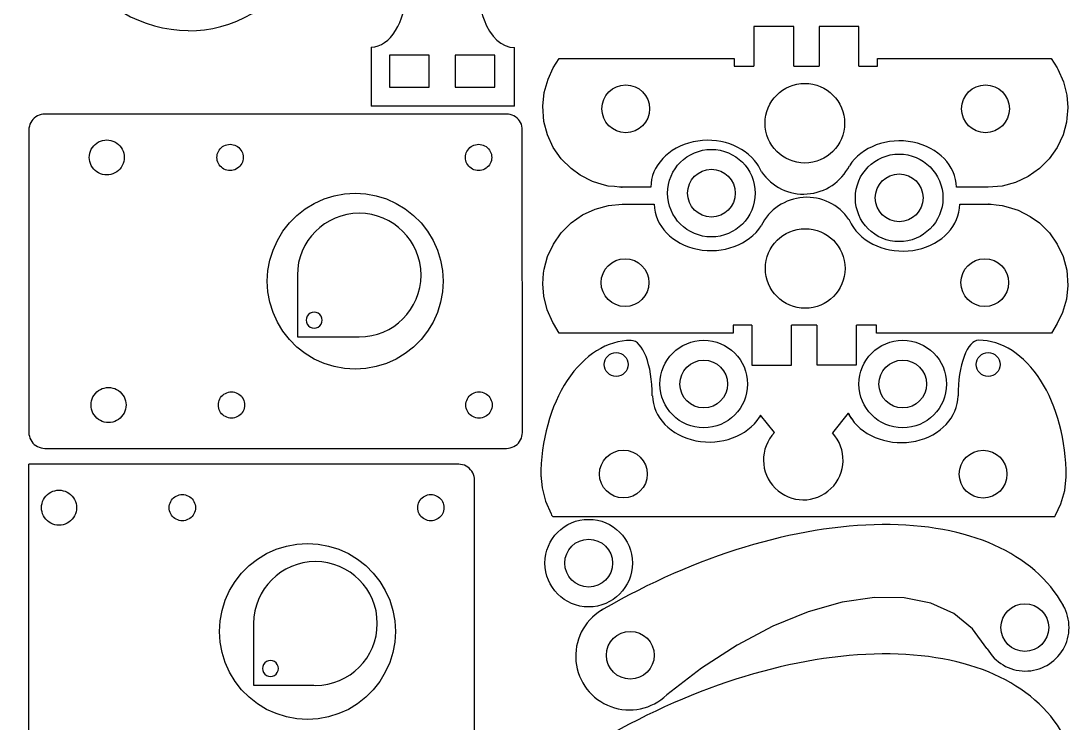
# Model space of a CAD drawing. Extents: x 0 to 199, y 4 to 267.
# Drawn here: x 0 to 131.7, y 74.2 to 162.4 of the extents above; entities that cross this region are included whole.
import ezdxf

# ---------------------------------------------------------------- set-up
doc = ezdxf.new("R2010")
doc.units = 0
doc.header["$MEASUREMENT"] = 0
doc.layers.get('0').update_dxf_attribs({"linetype": 'CONTINUOUS'})
doc.layers.add('LAYER_1', color=7, linetype='CONTINUOUS')

msp = doc.modelspace()

# ---------------------------------------------------------------- linework, layer by layer
at = {"linetype": 'CONTINUOUS'}
for p, q in [((97.09, 157.72), (97.09, 161.71)), ((105.27, 156.72), (105.27, 161.72)), ((44, 159.13), (44, 151.72)), ((62, 151.72), (62, 159.08)), ((97.09, 156.72), (97.09, 157.72)), ((97.09, 156.72), (100.27, 156.72)), ((100.27, 157.72), (100.27, 156.72)), ((107.6, 157.72), (129.45, 157.72)), ((129.45, 157.72), (130.2, 156.53)), ((130.2, 156.53), (130.27, 156.36)), ((130.27, 156.36), (130.98, 154.77)), ((130.98, 154.77), (131.4, 153.08)), ((131.4, 153.08), (131.54, 151.53)), ((62, 151.72), (44, 151.72)), ((131.54, 151.53), (131.42, 150.2)), ((131.42, 150.2), (131.35, 149.68)), ((131.35, 149.68), (130.93, 148.11)), ((130.93, 148.11), (130.2, 146.53)), ((130.2, 146.53), (129.2, 145.1)), ((129.2, 145.1), (127.96, 143.87)), ((127.96, 143.87), (126.54, 142.87)), ((93.05, 143.44), (93.03, 143.48)), ((93.05, 143.45), (93.05, 143.44)), ((126.54, 142.87), (124.96, 142.13)), ((75.46, 141.53), (75.54, 141.53)), ((79.14, 141.53), (75.46, 141.53)), ((121.54, 141.53), (117.54, 141.53)), ((123.27, 141.68), (121.54, 141.53)), ((124.96, 142.13), (123.27, 141.68)), ((70.55, 138.05), (72.13, 138.78)), ((72.13, 138.78), (73.82, 139.23)), ((73.82, 139.23), (75.55, 139.39)), ((75.55, 139.39), (79.55, 139.39)), ((117.95, 139.38), (121.63, 139.38)), ((121.63, 139.38), (121.55, 139.39)), ((67.89, 135.81), (69.12, 137.05)), ((69.12, 137.05), (70.55, 138.05)), ((104.04, 137.47), (104.04, 137.47)), ((104.04, 137.47), (104.06, 137.44)), ((66.89, 134.39), (67.89, 135.81)), ((66.15, 132.81), (66.89, 134.39)), ((65.73, 131.23), (66.15, 132.81)), ((34.73, 130.45), (34.73, 122.74)), ((65.55, 129.39), (65.67, 130.71)), ((65.67, 130.71), (65.73, 131.23)), ((65.69, 127.83), (65.55, 129.39)), ((66.11, 126.14), (65.69, 127.83)), ((66.81, 124.55), (66.11, 126.14)), ((66.89, 124.39), (66.81, 124.55)), ((67.64, 123.19), (66.89, 124.39)), ((91.82, 124.19), (91.82, 119.19)), ((100, 124.19), (96.82, 124.19)), ((96.82, 123.19), (96.82, 124.19)), ((100, 124.19), (100, 123.19)), ((34.73, 122.74), (42.13, 122.74)), ((89.49, 123.19), (67.64, 123.19)), ((100, 123.19), (100, 119.2)), ((92.8, 112.63), (92.94, 112.89)), ((94.68, 110.71), (92.94, 112.89)), ((103.95, 113.16), (101.95, 110.66)), ((104.39, 112.41), (103.95, 113.16)), ((55, 106.72), (1, 106.72)), ((1, 64.72), (1, 106.72)), ((55.24, 106.7), (55, 106.72)), ((55.48, 106.66), (55.24, 106.7)), ((55.71, 106.59), (55.48, 106.66)), ((55.93, 106.49), (55.71, 106.59)), ((56.14, 106.36), (55.93, 106.49)), ((56.33, 106.21), (56.14, 106.36)), ((56.5, 106.04), (56.33, 106.21)), ((56.65, 105.85), (56.5, 106.04)), ((56.77, 105.65), (56.65, 105.85)), ((56.87, 105.43), (56.77, 105.65)), ((56.94, 105.2), (56.87, 105.43)), ((56.99, 104.96), (56.94, 105.2)), ((56.99, 104.72), (56.99, 104.96)), ((57, 66.72), (56.99, 104.72)), ((65.34, 105.33), (65.48, 103.78)), ((131.14, 103.42), (131.33, 105.15)), ((65.48, 103.78), (65.9, 102.09)), ((130.66, 101.75), (131.14, 103.42)), ((65.9, 102.09), (66.61, 100.5)), ((130, 100.33), (130.66, 101.75)), ((66.61, 100.5), (66.68, 100.33)), ((66.68, 100.33), (66.81, 100.14)), ((66.81, 100.14), (91.61, 100.14)), ((91.61, 100.14), (96.61, 100.14)), ((96.61, 100.14), (104.79, 100.14)), ((104.79, 100.14), (107.28, 100.14)), ((107.28, 100.14), (129.88, 100.14)), ((129.88, 100.14), (130, 100.33)), ((72.94, 88.37), (72.98, 88.39)), ((29.23, 86.68), (29.23, 78.96)), ((121.36, 83.59), (121.39, 83.54)), ((29.23, 78.96), (36.63, 78.96))]:
    msp.add_line(p, q, dxfattribs=at)
at = {"color": 142, "linetype": 'CONTINUOUS'}
for p, q in [((2.97, 102.52), (3.14, 102.73)), ((3.14, 102.73), (3.32, 102.91)), ((3.32, 102.91), (3.53, 103.08)), ((3.53, 103.08), (3.76, 103.22)), ((3.76, 103.22), (4, 103.32)), ((4, 103.32), (4.26, 103.4)), ((4.26, 103.4), (4.52, 103.45)), ((4.52, 103.45), (4.78, 103.47)), ((4.78, 103.47), (5.05, 103.45)), ((5.05, 103.45), (5.31, 103.4)), ((5.31, 103.4), (5.56, 103.32)), ((5.56, 103.32), (5.8, 103.22)), ((5.8, 103.22), (6.03, 103.08)), ((6.03, 103.08), (6.24, 102.91)), ((6.24, 102.91), (6.43, 102.73)), ((6.43, 102.73), (6.59, 102.52)), ((19.34, 102.63), (19.51, 102.73)), ((19.51, 102.73), (19.69, 102.81)), ((19.69, 102.81), (19.88, 102.87)), ((19.88, 102.87), (20.08, 102.91)), ((20.08, 102.91), (20.28, 102.92)), ((20.28, 102.92), (20.48, 102.91)), ((20.48, 102.91), (20.67, 102.87)), ((20.67, 102.87), (20.86, 102.81)), ((20.86, 102.81), (21.04, 102.73)), ((21.04, 102.73), (21.21, 102.63)), ((50.56, 102.63), (50.73, 102.73)), ((50.73, 102.73), (50.91, 102.81)), ((50.91, 102.81), (51.1, 102.87)), ((51.1, 102.87), (51.3, 102.91)), ((51.3, 102.91), (51.5, 102.92)), ((51.5, 102.92), (51.7, 102.91)), ((51.7, 102.91), (51.89, 102.87)), ((51.89, 102.87), (52.08, 102.81)), ((52.08, 102.81), (52.26, 102.73)), ((52.26, 102.73), (52.43, 102.63)), ((2.58, 101.27), (2.6, 101.53)), ((2.6, 101.53), (2.65, 101.79)), ((2.65, 101.79), (2.72, 102.05)), ((2.72, 102.05), (2.83, 102.29)), ((2.83, 102.29), (2.97, 102.52)), ((6.59, 102.52), (6.73, 102.29)), ((6.73, 102.29), (6.84, 102.05)), ((6.84, 102.05), (6.92, 101.79)), ((6.92, 101.79), (6.97, 101.53)), ((6.97, 101.53), (6.98, 101.27)), ((18.63, 101.27), (18.64, 101.47)), ((18.64, 101.47), (18.67, 101.66)), ((18.67, 101.66), (18.73, 101.85)), ((18.73, 101.85), (18.82, 102.03)), ((18.82, 102.03), (18.92, 102.2)), ((18.92, 102.2), (19.04, 102.36)), ((19.04, 102.36), (19.18, 102.5)), ((19.18, 102.5), (19.34, 102.63)), ((21.21, 102.63), (21.37, 102.5)), ((21.37, 102.5), (21.51, 102.36)), ((21.51, 102.36), (21.63, 102.2)), ((21.63, 102.2), (21.74, 102.03)), ((21.74, 102.03), (21.82, 101.85)), ((21.82, 101.85), (21.88, 101.66)), ((21.88, 101.66), (21.91, 101.47)), ((21.91, 101.47), (21.93, 101.27)), ((49.85, 101.27), (49.86, 101.47)), ((49.86, 101.47), (49.9, 101.66)), ((49.9, 101.66), (49.95, 101.85)), ((49.95, 101.85), (50.04, 102.03)), ((50.04, 102.03), (50.14, 102.2)), ((50.14, 102.2), (50.26, 102.36)), ((50.26, 102.36), (50.4, 102.5)), ((50.4, 102.5), (50.56, 102.63)), ((52.43, 102.63), (52.59, 102.5)), ((52.59, 102.5), (52.73, 102.36)), ((52.73, 102.36), (52.86, 102.2)), ((52.86, 102.2), (52.96, 102.03)), ((52.96, 102.03), (53.04, 101.85)), ((53.04, 101.85), (53.1, 101.66)), ((53.1, 101.66), (53.14, 101.47)), ((53.14, 101.47), (53.15, 101.27)), ((2.6, 101), (2.58, 101.27)), ((2.65, 100.74), (2.6, 101)), ((2.72, 100.49), (2.65, 100.74)), ((2.83, 100.25), (2.72, 100.49)), ((2.97, 100.02), (2.83, 100.25)), ((6.73, 100.25), (6.59, 100.02)), ((6.84, 100.49), (6.73, 100.25)), ((6.92, 100.74), (6.84, 100.49)), ((6.97, 101), (6.92, 100.74)), ((6.98, 101.27), (6.97, 101)), ((18.64, 101.07), (18.63, 101.27)), ((18.67, 100.87), (18.64, 101.07)), ((18.73, 100.68), (18.67, 100.87)), ((18.82, 100.5), (18.73, 100.68)), ((18.92, 100.33), (18.82, 100.5)), ((19.04, 100.17), (18.92, 100.33)), ((19.18, 100.03), (19.04, 100.17)), ((21.51, 100.17), (21.37, 100.03)), ((21.63, 100.33), (21.51, 100.17)), ((21.74, 100.5), (21.63, 100.33)), ((21.82, 100.68), (21.74, 100.5)), ((21.88, 100.87), (21.82, 100.68)), ((21.91, 101.07), (21.88, 100.87)), ((21.93, 101.27), (21.91, 101.07)), ((49.86, 101.07), (49.85, 101.27)), ((49.9, 100.87), (49.86, 101.07)), ((49.95, 100.68), (49.9, 100.87)), ((50.04, 100.5), (49.95, 100.68)), ((50.14, 100.33), (50.04, 100.5)), ((50.26, 100.17), (50.14, 100.33)), ((50.4, 100.03), (50.26, 100.17)), ((52.73, 100.17), (52.59, 100.03)), ((52.86, 100.33), (52.73, 100.17)), ((52.96, 100.5), (52.86, 100.33)), ((53.04, 100.68), (52.96, 100.5)), ((53.1, 100.87), (53.04, 100.68)), ((53.14, 101.07), (53.1, 100.87)), ((53.15, 101.27), (53.14, 101.07)), ((3.14, 99.81), (2.97, 100.02)), ((3.32, 99.62), (3.14, 99.81)), ((3.53, 99.46), (3.32, 99.62)), ((3.76, 99.32), (3.53, 99.46)), ((4, 99.21), (3.76, 99.32)), ((4.26, 99.13), (4, 99.21)), ((4.52, 99.08), (4.26, 99.13)), ((4.78, 99.07), (4.52, 99.08)), ((5.05, 99.08), (4.78, 99.07)), ((5.31, 99.13), (5.05, 99.08)), ((5.56, 99.21), (5.31, 99.13)), ((5.8, 99.32), (5.56, 99.21)), ((6.03, 99.46), (5.8, 99.32)), ((6.24, 99.62), (6.03, 99.46)), ((6.43, 99.81), (6.24, 99.62)), ((6.59, 100.02), (6.43, 99.81)), ((19.34, 99.91), (19.18, 100.03)), ((19.51, 99.81), (19.34, 99.91)), ((19.69, 99.72), (19.51, 99.81)), ((19.88, 99.67), (19.69, 99.72)), ((20.08, 99.63), (19.88, 99.67)), ((20.28, 99.62), (20.08, 99.63)), ((20.48, 99.63), (20.28, 99.62)), ((20.67, 99.67), (20.48, 99.63)), ((20.86, 99.72), (20.67, 99.67)), ((21.21, 99.91), (20.86, 99.72)), ((21.37, 100.03), (21.21, 99.91)), ((50.56, 99.91), (50.4, 100.03)), ((50.73, 99.81), (50.56, 99.91)), ((50.91, 99.72), (50.73, 99.81)), ((51.1, 99.67), (50.91, 99.72)), ((51.3, 99.63), (51.1, 99.67)), ((51.5, 99.62), (51.3, 99.63)), ((51.7, 99.63), (51.5, 99.62)), ((51.89, 99.67), (51.7, 99.63)), ((52.08, 99.72), (51.89, 99.67)), ((52.26, 99.81), (52.08, 99.72)), ((52.43, 99.91), (52.26, 99.81)), ((52.59, 100.03), (52.43, 99.91)), ((32.08, 96.05), (33.36, 96.45)), ((33.36, 96.45), (34.67, 96.69)), ((34.67, 96.69), (36, 96.77)), ((36, 96.77), (37.33, 96.69)), ((37.33, 96.69), (38.64, 96.45)), ((38.64, 96.45), (39.92, 96.05)), ((29.72, 94.81), (30.86, 95.5)), ((30.86, 95.5), (32.08, 96.05)), ((39.92, 96.05), (41.14, 95.5)), ((41.14, 95.5), (42.28, 94.81)), ((27.73, 93.05), (28.67, 93.99)), ((28.67, 93.99), (29.72, 94.81)), ((42.28, 94.81), (43.33, 93.99)), ((43.33, 93.99), (44.27, 93.05)), ((26.91, 91.99), (27.73, 93.05)), ((44.27, 93.05), (45.09, 91.99)), ((26.22, 90.85), (26.91, 91.99)), ((45.09, 91.99), (45.78, 90.85)), ((25.27, 88.36), (25.67, 89.64)), ((25.67, 89.64), (26.22, 90.85)), ((45.78, 90.85), (46.33, 89.64)), ((46.33, 89.64), (46.73, 88.36)), ((25.03, 87.05), (25.27, 88.36)), ((46.73, 88.36), (46.97, 87.05)), ((24.95, 85.72), (25.03, 87.05)), ((46.97, 87.05), (47.05, 85.72)), ((25.03, 84.39), (24.95, 85.72)), ((47.05, 85.72), (46.97, 84.39)), ((25.27, 83.07), (25.03, 84.39)), ((46.97, 84.39), (46.73, 83.07)), ((25.67, 81.8), (25.27, 83.07)), ((46.73, 83.07), (46.33, 81.8)), ((26.22, 80.58), (25.67, 81.8)), ((46.33, 81.8), (45.78, 80.58)), ((26.91, 79.44), (26.22, 80.58)), ((45.78, 80.58), (45.09, 79.44)), ((27.73, 78.39), (26.91, 79.44)), ((45.09, 79.44), (44.27, 78.39)), ((28.67, 77.45), (27.73, 78.39)), ((44.27, 78.39), (43.33, 77.45)), ((29.72, 76.62), (28.67, 77.45)), ((30.86, 75.93), (29.72, 76.62)), ((42.28, 76.62), (41.14, 75.93)), ((43.33, 77.45), (42.28, 76.62)), ((32.08, 75.39), (30.86, 75.93)), ((33.36, 74.99), (32.08, 75.39)), ((39.92, 75.39), (38.64, 74.99)), ((41.14, 75.93), (39.92, 75.39)), ((34.67, 74.75), (33.36, 74.99)), ((36, 74.67), (34.67, 74.75)), ((37.33, 74.75), (36, 74.67)), ((38.64, 74.99), (37.33, 74.75))]:
    msp.add_line(p, q, dxfattribs=at)
at = {"linetype": 'CONTINUOUS'}
for points in [[(97.09, 161.71), (92.09, 161.71), (92.09, 156.72), (92.09, 156.72), (92.09, 156.72), (92.09, 156.72)], [(105.27, 161.72), (100.27, 161.72), (100.27, 157.72), (100.27, 157.72), (100.27, 157.72), (100.27, 157.72)], [(75.46, 141.53), (75.19, 141.53), (74.58, 141.61), (73.8, 141.68), (73.04, 141.88), (71.8, 142.26), (70.27, 143.05), (69.11, 143.87), (67.88, 145.1), (66.88, 146.53), (66.14, 148.11), (65.69, 149.79), (65.55, 151.71), (65.74, 153.44), (66.22, 155.11), (66.88, 156.53), (67.62, 157.72), (89.6, 157.72), (89.6, 157.72), (89.6, 157.72), (89.6, 157.72)], [(89.6, 157.72), (89.6, 156.72), (92.09, 156.72), (92.09, 156.72), (92.09, 156.72), (92.09, 156.72)], [(105.27, 156.72), (107.6, 156.72), (107.6, 157.72), (107.6, 157.72), (107.6, 157.72), (107.6, 157.72)], [(121.63, 139.38), (121.9, 139.38), (122.51, 139.3), (123.29, 139.23), (124.05, 139.03), (125.28, 138.65), (126.81, 137.86), (127.98, 137.05), (129.21, 135.81), (130.21, 134.39), (130.95, 132.81), (131.4, 131.12), (131.54, 129.2), (131.35, 127.47), (130.87, 125.8), (130.21, 124.39), (129.47, 123.19), (107.49, 123.19), (107.49, 123.19), (107.49, 123.19), (107.49, 123.19)], [(91.82, 124.19), (89.49, 124.19), (89.49, 123.19), (89.49, 123.19), (89.49, 123.19), (89.49, 123.19)], [(100, 119.2), (105, 119.2), (105, 124.19), (105, 124.19), (105, 124.19), (105, 124.19)], [(107.49, 123.19), (107.49, 124.19), (105, 124.19), (105, 124.19), (105, 124.19), (105, 124.19)], [(91.82, 119.19), (96.82, 119.19), (96.82, 123.19), (96.82, 123.19), (96.82, 123.19), (96.82, 123.19)], [(121.36, 83.59), (119.56, 86.05), (117.19, 87.96), (114.31, 89.26), (110.97, 89.95), (107.24, 90), (103.2, 89.41), (98.92, 88.2), (94.48, 86.39), (89.98, 84.01), (85.51, 81.11), (81.15, 77.76), (81.15, 77.76), (81.15, 77.76), (81.15, 77.76)], [(73.16, 88.5), (72.98, 88.39), (72.98, 88.39), (72.98, 88.39), (72.98, 88.39)]]:
    msp.add_lwpolyline(points, dxfattribs=at)
at = {"color": 142, "linetype": 'CONTINUOUS'}
for points in [[(46.29, 154.11), (51.29, 154.11), (51.29, 158.11), (46.29, 158.11), (46.29, 154.11)], [(54.54, 154.11), (59.54, 154.11), (59.54, 158.11), (54.54, 158.11), (54.54, 154.11)], [(36.59, 123.86), (36.85, 123.83), (37.11, 123.86), (37.35, 123.96), (37.56, 124.12), (37.71, 124.33), (37.81, 124.57), (37.85, 124.83), (37.81, 125.09), (37.71, 125.33), (37.56, 125.54), (37.35, 125.69), (37.11, 125.79), (36.85, 125.83), (36.59, 125.79), (36.35, 125.69), (36.14, 125.54), (35.98, 125.33), (35.88, 125.09), (35.85, 124.83), (35.88, 124.57), (35.98, 124.33), (36.14, 124.12), (36.35, 123.96), (36.59, 123.86)], [(31.09, 80.09), (31.35, 80.06), (31.61, 80.09), (31.85, 80.19), (32.06, 80.35), (32.21, 80.56), (32.31, 80.8), (32.35, 81.06), (32.31, 81.31), (32.21, 81.56), (32.06, 81.76), (31.85, 81.92), (31.61, 82.02), (31.35, 82.06), (31.09, 82.02), (30.85, 81.92), (30.64, 81.76), (30.48, 81.56), (30.38, 81.31), (30.35, 81.06), (30.38, 80.8), (30.48, 80.56), (30.64, 80.35), (30.85, 80.19), (31.09, 80.09)]]:
    msp.add_lwpolyline(points, dxfattribs=at)
for centre, radius in [((75.99, 151.38), 3), ((98.49, 149.57), 5), ((121.19, 151.38), 3), ((86.75, 140.78), 3), ((110.34, 140.19), 3), ((98.54, 131.32), 5), ((75.9, 129.54), 3), ((121.1, 129.54), 3), ((74.79, 119.25), 1.5), ((121.53, 119.25), 1.5), ((85.79, 116.8), 3), ((110.79, 116.8), 3), ((75.69, 105.49), 3), ((120.89, 105.48), 3), ((71.33, 94.3), 3), ((126.13, 86.2), 3), ((76.56, 82.73), 3)]:
    msp.add_circle(centre, radius, dxfattribs=at)
at = {"linetype": 'CONTINUOUS'}
for centre in [(86.75, 140.78), (110.34, 140.19), (85.79, 116.8), (110.79, 116.8), (71.33, 94.3)]:
    msp.add_circle(centre, 5.5, dxfattribs=at)
for centre, radius, start, end in [((98.34, 147.06), 6.4, 214.3423, 333.7655), ((98.75, 133.86), 6.4, 34.3423, 153.7655), ((98.54, 109.81), 6.4, 151.1693, 153.7655), ((98.29, 107.25), 5, 136.2273, 43.0126), ((76.45, 82.61), 6.75, 121.4244, 314.0772), ((126.19, 86.24), 5.5, 209.4378, 29.7501), ((126.19, 86.24), 5.5, 208.7701, 209.4378)]:
    msp.add_arc(centre, radius, start, end, dxfattribs=at)
for centre, major_axis, ratio, start_param, end_param in [((21, 189.77), (0, 28.55), 0.735551, -4.712389, -3.141593), ((21, 189.72), (0, 28.55), 0.735551, -3.141593, -1.570796), ((43.95, 166.13), (0, -7), 0.628571, 0.011364, 3.130229), ((61.99, 166.08), (0, 7), 0.628571, -6.2847, -3.140078), ((86.29, 141.52), (-7.15, 0), 0.825175, -2.621573, -0.002194), ((110.39, 141.45), (-7.15, 0), 0.825175, -3.128654, -0.489831), ((86.29, 141.52), (-7.15, 0), 0.825175, -2.803084, -2.621573), ((86.7, 139.46), (7.15, 0), 0.825175, -3.128654, -0.489831), ((110.8, 139.4), (7.15, 0), 0.825175, -2.621573, -0.002194), ((110.8, 139.4), (7.15, 0), 0.825175, -2.803084, -2.621573), ((76.66, 105.13), (0, -17.15), 0.661033, -3.141593, -1.570796), ((76.66, 115.31), (0, -6.97), 0.382112, 1.574827, 3.141593), ((120.33, 115.33), (0, -6.97), 0.370754, -3.141593, -1.570796), ((120.33, 105.15), (0, -17.15), 0.641386, 1.570796, 3.141593), ((86.49, 115.41), (-7.15, 0), 0.825175, 0.012939, 2.651762), ((110.59, 115.34), (-7.15, 0), 0.825175, 0.52002, 3.139399), ((110.59, 115.34), (-7.15, 0), 0.825175, 0.378777, 0.52002), ((87.7, 64.41), (-43.19, -24.7), 0.565378, -3.147354, -1.557517), ((87.7, 48.16), (-43.19, -24.7), 0.565378, -3.147354, -1.557517)]:
    msp.add_ellipse(centre, major_axis=major_axis, ratio=ratio, start_param=start_param, end_param=end_param, dxfattribs=at)
for points in [[(42.5, 138.26), (38.21, 138.26), (34.73, 134.78), (34.73, 130.49)], [(50.27, 130.49), (50.27, 134.78), (46.79, 138.26), (42.5, 138.26)], [(34.73, 130.49), (34.73, 130.48), (34.73, 130.47), (34.73, 130.45)], [(42.5, 122.72), (46.79, 122.72), (50.27, 126.2), (50.27, 130.49)], [(42.13, 122.74), (42.26, 122.73), (42.38, 122.72), (42.5, 122.72)], [(37, 94.49), (32.71, 94.49), (29.23, 91.01), (29.23, 86.72)], [(44.77, 86.72), (44.77, 91.01), (41.29, 94.49), (37, 94.49)], [(29.23, 86.72), (29.23, 86.7), (29.23, 86.69), (29.23, 86.68)], [(37, 78.94), (41.29, 78.94), (44.77, 82.42), (44.77, 86.72)], [(36.63, 78.96), (36.76, 78.96), (36.88, 78.94), (37, 78.94)]]:
    msp.add_open_spline(points, degree=3, dxfattribs=at)
at = {"layer": 'LAYER_1', "linetype": 'CONTINUOUS'}
for p, q in [((1.67, 150.21), (1.5, 150.04)), ((1.86, 150.36), (1.67, 150.21)), ((2.07, 150.49), (1.86, 150.36)), ((2.29, 150.59), (2.07, 150.49)), ((2.52, 150.66), (2.29, 150.59)), ((2.76, 150.7), (2.52, 150.66)), ((3, 150.72), (2.76, 150.7)), ((61, 150.72), (3, 150.72)), ((1.01, 148.96), (1, 148.72)), ((1.06, 149.2), (1.01, 148.96)), ((1.13, 149.43), (1.06, 149.2)), ((1.23, 149.65), (1.13, 149.43)), ((1.35, 149.85), (1.23, 149.65)), ((1.5, 150.04), (1.35, 149.85)), ((1, 148.72), (1, 110.72)), ((1, 110.72), (1.01, 110.48)), ((1.01, 110.48), (1.06, 110.24)), ((1.06, 110.24), (1.13, 110.01)), ((1.13, 110.01), (1.23, 109.79)), ((1.23, 109.79), (1.35, 109.58)), ((1.35, 109.58), (1.5, 109.39)), ((1.5, 109.39), (1.67, 109.22)), ((1.67, 109.22), (1.86, 109.07)), ((1.86, 109.07), (2.07, 108.95)), ((2.07, 108.95), (2.29, 108.85)), ((2.29, 108.85), (2.52, 108.78)), ((2.52, 108.78), (2.76, 108.73)), ((2.76, 108.73), (3, 108.72)), ((3, 108.72), (61, 108.72))]:
    msp.add_line(p, q, dxfattribs=at)
at = {"layer": 'LAYER_1', "color": 142, "linetype": 'CONTINUOUS'}
for p, q in [((61.24, 150.7), (61, 150.72)), ((61.48, 150.66), (61.24, 150.7)), ((61.71, 150.59), (61.48, 150.66)), ((61.93, 150.49), (61.71, 150.59)), ((62.14, 150.36), (61.93, 150.49)), ((62.33, 150.21), (62.14, 150.36)), ((62.5, 150.04), (62.33, 150.21)), ((62.65, 149.85), (62.5, 150.04)), ((62.77, 149.65), (62.65, 149.85)), ((62.87, 149.43), (62.77, 149.65)), ((62.94, 149.2), (62.87, 149.43)), ((62.99, 148.96), (62.94, 149.2)), ((62.99, 148.72), (62.99, 148.96)), ((63, 110.72), (62.99, 148.72)), ((8.72, 146.05), (8.83, 146.29)), ((8.83, 146.29), (8.97, 146.52)), ((8.97, 146.52), (9.14, 146.73)), ((9.14, 146.73), (9.32, 146.91)), ((9.32, 146.91), (9.53, 147.08)), ((9.53, 147.08), (9.76, 147.22)), ((9.76, 147.22), (10, 147.32)), ((10, 147.32), (10.26, 147.4)), ((10.26, 147.4), (10.52, 147.45)), ((10.52, 147.45), (10.78, 147.47)), ((10.78, 147.47), (11.05, 147.45)), ((11.05, 147.45), (11.31, 147.4)), ((11.31, 147.4), (11.56, 147.32)), ((11.56, 147.32), (11.8, 147.22)), ((11.8, 147.22), (12.03, 147.08)), ((12.03, 147.08), (12.24, 146.91)), ((12.24, 146.91), (12.43, 146.73)), ((12.43, 146.73), (12.59, 146.52)), ((12.59, 146.52), (12.73, 146.29)), ((12.73, 146.29), (12.84, 146.05)), ((24.82, 146.03), (24.92, 146.2)), ((24.92, 146.2), (25.04, 146.36)), ((25.04, 146.36), (25.18, 146.5)), ((25.18, 146.5), (25.34, 146.63)), ((25.34, 146.63), (25.51, 146.73)), ((25.51, 146.73), (25.69, 146.81)), ((25.69, 146.81), (25.88, 146.87)), ((25.88, 146.87), (26.08, 146.91)), ((26.08, 146.91), (26.28, 146.92)), ((26.28, 146.92), (26.48, 146.91)), ((26.48, 146.91), (26.67, 146.87)), ((26.67, 146.87), (26.86, 146.81)), ((26.86, 146.81), (27.04, 146.73)), ((27.04, 146.73), (27.21, 146.63)), ((27.21, 146.63), (27.37, 146.5)), ((27.37, 146.5), (27.51, 146.36)), ((27.51, 146.36), (27.63, 146.2)), ((27.63, 146.2), (27.74, 146.03)), ((56.04, 146.03), (56.14, 146.2)), ((56.14, 146.2), (56.26, 146.36)), ((56.26, 146.36), (56.4, 146.5)), ((56.4, 146.5), (56.56, 146.63)), ((56.56, 146.63), (56.73, 146.73)), ((56.73, 146.73), (56.91, 146.81)), ((56.91, 146.81), (57.1, 146.87)), ((57.1, 146.87), (57.3, 146.91)), ((57.3, 146.91), (57.5, 146.92)), ((57.5, 146.92), (57.7, 146.91)), ((57.7, 146.91), (57.89, 146.87)), ((57.89, 146.87), (58.08, 146.81)), ((58.08, 146.81), (58.26, 146.73)), ((58.26, 146.73), (58.43, 146.63)), ((58.43, 146.63), (58.59, 146.5)), ((58.59, 146.5), (58.73, 146.36)), ((58.73, 146.36), (58.86, 146.2)), ((58.86, 146.2), (58.96, 146.03)), ((8.58, 145.27), (8.6, 145.53)), ((8.6, 145), (8.58, 145.27)), ((8.6, 145.53), (8.65, 145.79)), ((8.65, 144.74), (8.6, 145)), ((8.65, 145.79), (8.72, 146.05)), ((12.84, 146.05), (12.92, 145.79)), ((12.92, 145.79), (12.97, 145.53)), ((12.97, 145), (12.92, 144.74)), ((12.97, 145.53), (12.98, 145.27)), ((12.98, 145.27), (12.97, 145)), ((24.63, 145.27), (24.64, 145.47)), ((24.64, 145.07), (24.63, 145.27)), ((24.64, 145.47), (24.67, 145.66)), ((24.67, 144.87), (24.64, 145.07)), ((24.67, 145.66), (24.73, 145.85)), ((24.73, 144.68), (24.67, 144.87)), ((24.73, 145.85), (24.82, 146.03)), ((27.74, 146.03), (27.82, 145.85)), ((27.82, 145.85), (27.88, 145.66)), ((27.88, 144.87), (27.82, 144.68)), ((27.88, 145.66), (27.91, 145.47)), ((27.91, 145.07), (27.88, 144.87)), ((27.91, 145.47), (27.93, 145.27)), ((27.93, 145.27), (27.91, 145.07)), ((55.85, 145.27), (55.86, 145.47)), ((55.86, 145.07), (55.85, 145.27)), ((55.86, 145.47), (55.9, 145.66)), ((55.9, 144.87), (55.86, 145.07)), ((55.9, 145.66), (55.95, 145.85)), ((55.95, 144.68), (55.9, 144.87)), ((55.95, 145.85), (56.04, 146.03)), ((58.96, 146.03), (59.04, 145.85)), ((59.04, 145.85), (59.1, 145.66)), ((59.1, 144.87), (59.04, 144.68)), ((59.1, 145.66), (59.14, 145.47)), ((59.14, 145.07), (59.1, 144.87)), ((59.14, 145.47), (59.15, 145.27)), ((59.15, 145.27), (59.14, 145.07)), ((8.72, 144.49), (8.65, 144.74)), ((8.83, 144.25), (8.72, 144.49)), ((8.97, 144.02), (8.83, 144.25)), ((9.14, 143.81), (8.97, 144.02)), ((9.32, 143.62), (9.14, 143.81)), ((9.53, 143.46), (9.32, 143.62)), ((12.24, 143.62), (12.03, 143.46)), ((12.43, 143.81), (12.24, 143.62)), ((12.59, 144.02), (12.43, 143.81)), ((12.73, 144.25), (12.59, 144.02)), ((12.84, 144.49), (12.73, 144.25)), ((12.92, 144.74), (12.84, 144.49)), ((24.82, 144.5), (24.73, 144.68)), ((24.92, 144.33), (24.82, 144.5)), ((25.04, 144.17), (24.92, 144.33)), ((25.18, 144.03), (25.04, 144.17)), ((25.34, 143.91), (25.18, 144.03)), ((25.51, 143.81), (25.34, 143.91)), ((25.69, 143.72), (25.51, 143.81)), ((25.88, 143.67), (25.69, 143.72)), ((26.08, 143.63), (25.88, 143.67)), ((26.28, 143.62), (26.08, 143.63)), ((26.48, 143.63), (26.28, 143.62)), ((26.67, 143.67), (26.48, 143.63)), ((26.86, 143.72), (26.67, 143.67)), ((27.21, 143.91), (26.86, 143.72)), ((27.37, 144.03), (27.21, 143.91)), ((27.51, 144.17), (27.37, 144.03)), ((27.63, 144.33), (27.51, 144.17)), ((27.74, 144.5), (27.63, 144.33)), ((27.82, 144.68), (27.74, 144.5)), ((56.04, 144.5), (55.95, 144.68)), ((56.14, 144.33), (56.04, 144.5)), ((56.26, 144.17), (56.14, 144.33)), ((56.4, 144.03), (56.26, 144.17)), ((56.56, 143.91), (56.4, 144.03)), ((56.73, 143.81), (56.56, 143.91)), ((56.91, 143.72), (56.73, 143.81)), ((57.1, 143.67), (56.91, 143.72)), ((57.3, 143.63), (57.1, 143.67)), ((57.5, 143.62), (57.3, 143.63)), ((57.7, 143.63), (57.5, 143.62)), ((57.89, 143.67), (57.7, 143.63)), ((58.08, 143.72), (57.89, 143.67)), ((58.26, 143.81), (58.08, 143.72)), ((58.43, 143.91), (58.26, 143.81)), ((58.59, 144.03), (58.43, 143.91)), ((58.73, 144.17), (58.59, 144.03)), ((58.86, 144.33), (58.73, 144.17)), ((58.96, 144.5), (58.86, 144.33)), ((59.04, 144.68), (58.96, 144.5)), ((9.76, 143.32), (9.53, 143.46)), ((10, 143.21), (9.76, 143.32)), ((10.26, 143.13), (10, 143.21)), ((10.52, 143.08), (10.26, 143.13)), ((10.78, 143.07), (10.52, 143.08)), ((11.05, 143.08), (10.78, 143.07)), ((11.31, 143.13), (11.05, 143.08)), ((11.56, 143.21), (11.31, 143.13)), ((11.8, 143.32), (11.56, 143.21)), ((12.03, 143.46), (11.8, 143.32)), ((36.86, 139.5), (38.08, 140.05)), ((38.08, 140.05), (39.36, 140.45)), ((39.36, 140.45), (40.67, 140.69)), ((40.67, 140.69), (42, 140.77)), ((42, 140.77), (43.33, 140.69)), ((43.33, 140.69), (44.64, 140.45)), ((44.64, 140.45), (45.92, 140.05)), ((45.92, 140.05), (47.14, 139.5)), ((34.67, 137.99), (35.72, 138.81)), ((35.72, 138.81), (36.86, 139.5)), ((47.14, 139.5), (48.28, 138.81)), ((48.28, 138.81), (49.33, 137.99)), ((32.91, 135.99), (33.73, 137.05)), ((33.73, 137.05), (34.67, 137.99)), ((49.33, 137.99), (50.27, 137.05)), ((50.27, 137.05), (51.09, 135.99)), ((32.22, 134.85), (32.91, 135.99)), ((51.09, 135.99), (51.78, 134.85)), ((31.67, 133.64), (32.22, 134.85)), ((51.78, 134.85), (52.33, 133.64)), ((31.27, 132.36), (31.67, 133.64)), ((52.33, 133.64), (52.73, 132.36)), ((31.03, 131.05), (31.27, 132.36)), ((52.73, 132.36), (52.97, 131.05)), ((30.95, 129.72), (31.03, 131.05)), ((52.97, 131.05), (53.05, 129.72)), ((31.03, 128.39), (30.95, 129.72)), ((53.05, 129.72), (52.97, 128.39)), ((31.27, 127.07), (31.03, 128.39)), ((52.97, 128.39), (52.73, 127.07)), ((31.67, 125.8), (31.27, 127.07)), ((52.73, 127.07), (52.33, 125.8)), ((32.22, 124.58), (31.67, 125.8)), ((52.33, 125.8), (51.78, 124.58)), ((32.91, 123.44), (32.22, 124.58)), ((51.78, 124.58), (51.09, 123.44)), ((33.73, 122.39), (32.91, 123.44)), ((51.09, 123.44), (50.27, 122.39)), ((34.67, 121.45), (33.73, 122.39)), ((35.72, 120.62), (34.67, 121.45)), ((49.33, 121.45), (48.28, 120.62)), ((50.27, 122.39), (49.33, 121.45)), ((36.86, 119.93), (35.72, 120.62)), ((38.08, 119.39), (36.86, 119.93)), ((47.14, 119.93), (45.92, 119.39)), ((48.28, 120.62), (47.14, 119.93)), ((39.36, 118.99), (38.08, 119.39)), ((40.67, 118.75), (39.36, 118.99)), ((42, 118.67), (40.67, 118.75)), ((43.33, 118.75), (42, 118.67)), ((44.64, 118.99), (43.33, 118.75)), ((45.92, 119.39), (44.64, 118.99)), ((9.54, 115.81), (9.75, 115.98)), ((9.75, 115.98), (9.98, 116.12)), ((9.98, 116.12), (10.22, 116.22)), ((10.22, 116.22), (10.47, 116.3)), ((10.47, 116.3), (10.73, 116.35)), ((10.73, 116.35), (11, 116.37)), ((11, 116.37), (11.27, 116.35)), ((11.27, 116.35), (11.53, 116.3)), ((11.53, 116.3), (11.78, 116.22)), ((11.78, 116.22), (12.02, 116.12)), ((12.02, 116.12), (12.25, 115.98)), ((12.25, 115.98), (12.46, 115.81)), ((8.82, 114.43), (8.86, 114.69)), ((8.86, 114.69), (8.94, 114.95)), ((8.94, 114.95), (9.05, 115.19)), ((9.05, 115.19), (9.19, 115.42)), ((9.19, 115.42), (9.35, 115.63)), ((9.35, 115.63), (9.54, 115.81)), ((12.46, 115.81), (12.65, 115.63)), ((12.65, 115.63), (12.81, 115.42)), ((12.81, 115.42), (12.95, 115.19)), ((12.95, 115.19), (13.06, 114.95)), ((13.06, 114.95), (13.14, 114.69)), ((13.14, 114.69), (13.18, 114.43)), ((24.85, 114.56), (24.91, 114.75)), ((24.91, 114.75), (24.99, 114.93)), ((24.99, 114.93), (25.09, 115.1)), ((25.09, 115.1), (25.21, 115.26)), ((25.21, 115.26), (25.36, 115.4)), ((25.36, 115.4), (25.51, 115.53)), ((25.51, 115.53), (25.68, 115.63)), ((25.68, 115.63), (25.86, 115.71)), ((25.86, 115.71), (26.06, 115.77)), ((26.06, 115.77), (26.25, 115.81)), ((26.25, 115.81), (26.45, 115.82)), ((26.45, 115.82), (26.65, 115.81)), ((26.65, 115.81), (26.84, 115.77)), ((26.84, 115.77), (27.04, 115.71)), ((27.04, 115.71), (27.22, 115.63)), ((27.22, 115.63), (27.39, 115.53)), ((27.39, 115.53), (27.54, 115.4)), ((27.54, 115.4), (27.69, 115.26)), ((27.69, 115.26), (27.81, 115.1)), ((27.81, 115.1), (27.91, 114.93)), ((27.91, 114.93), (27.99, 114.75)), ((27.99, 114.75), (28.05, 114.56)), ((55.95, 114.56), (56.01, 114.75)), ((56.01, 114.75), (56.09, 114.93)), ((56.09, 114.93), (56.19, 115.1)), ((56.19, 115.1), (56.31, 115.26)), ((56.31, 115.26), (56.46, 115.4)), ((56.46, 115.4), (56.61, 115.53)), ((56.61, 115.53), (56.78, 115.63)), ((56.78, 115.63), (56.96, 115.71)), ((56.96, 115.71), (57.16, 115.77)), ((57.16, 115.77), (57.35, 115.81)), ((57.35, 115.81), (57.55, 115.82)), ((57.55, 115.82), (57.75, 115.81)), ((57.75, 115.81), (57.94, 115.77)), ((57.94, 115.77), (58.14, 115.71)), ((58.14, 115.71), (58.32, 115.63)), ((58.32, 115.63), (58.49, 115.53)), ((58.49, 115.53), (58.64, 115.4)), ((58.64, 115.4), (58.79, 115.26)), ((58.79, 115.26), (58.91, 115.1)), ((58.91, 115.1), (59.01, 114.93)), ((59.01, 114.93), (59.09, 114.75)), ((59.09, 114.75), (59.15, 114.56)), ((8.8, 114.17), (8.82, 114.43)), ((8.82, 113.9), (8.8, 114.17)), ((8.86, 113.64), (8.82, 113.9)), ((8.94, 113.39), (8.86, 113.64)), ((9.05, 113.15), (8.94, 113.39)), ((13.06, 113.39), (12.95, 113.15)), ((13.14, 113.64), (13.06, 113.39)), ((13.18, 113.9), (13.14, 113.64)), ((13.18, 114.43), (13.2, 114.17)), ((13.2, 114.17), (13.18, 113.9)), ((24.8, 114.17), (24.81, 114.37)), ((24.81, 113.97), (24.8, 114.17)), ((24.81, 114.37), (24.85, 114.56)), ((24.85, 113.77), (24.81, 113.97)), ((24.91, 113.58), (24.85, 113.77)), ((24.99, 113.4), (24.91, 113.58)), ((25.09, 113.23), (24.99, 113.4)), ((27.91, 113.4), (27.81, 113.23)), ((27.99, 113.58), (27.91, 113.4)), ((28.05, 113.77), (27.99, 113.58)), ((28.05, 114.56), (28.09, 114.37)), ((28.09, 113.97), (28.05, 113.77)), ((28.09, 114.37), (28.1, 114.17)), ((28.1, 114.17), (28.09, 113.97)), ((55.9, 114.17), (55.91, 114.37)), ((55.91, 113.97), (55.9, 114.17)), ((55.91, 114.37), (55.95, 114.56)), ((55.95, 113.77), (55.91, 113.97)), ((56.01, 113.58), (55.95, 113.77)), ((56.09, 113.4), (56.01, 113.58)), ((56.19, 113.23), (56.09, 113.4)), ((59.01, 113.4), (58.91, 113.23)), ((59.09, 113.58), (59.01, 113.4)), ((59.15, 113.77), (59.09, 113.58)), ((59.15, 114.56), (59.19, 114.37)), ((59.19, 113.97), (59.15, 113.77)), ((59.19, 114.37), (59.2, 114.17)), ((59.2, 114.17), (59.19, 113.97)), ((9.19, 112.92), (9.05, 113.15)), ((9.35, 112.71), (9.19, 112.92)), ((9.54, 112.52), (9.35, 112.71)), ((9.75, 112.36), (9.54, 112.52)), ((9.98, 112.22), (9.75, 112.36)), ((10.22, 112.11), (9.98, 112.22)), ((10.47, 112.03), (10.22, 112.11)), ((10.73, 111.98), (10.47, 112.03)), ((11, 111.97), (10.73, 111.98)), ((11.27, 111.98), (11, 111.97)), ((11.53, 112.03), (11.27, 111.98)), ((11.78, 112.11), (11.53, 112.03)), ((12.02, 112.22), (11.78, 112.11)), ((12.25, 112.36), (12.02, 112.22)), ((12.46, 112.52), (12.25, 112.36)), ((12.65, 112.71), (12.46, 112.52)), ((12.81, 112.92), (12.65, 112.71)), ((12.95, 113.15), (12.81, 112.92)), ((25.21, 113.07), (25.09, 113.23)), ((25.36, 112.93), (25.21, 113.07)), ((25.51, 112.81), (25.36, 112.93)), ((25.68, 112.71), (25.51, 112.81)), ((25.86, 112.62), (25.68, 112.71)), ((26.06, 112.57), (25.86, 112.62)), ((26.25, 112.53), (26.06, 112.57)), ((26.45, 112.52), (26.25, 112.53)), ((26.65, 112.53), (26.45, 112.52)), ((26.84, 112.57), (26.65, 112.53)), ((27.04, 112.62), (26.84, 112.57)), ((27.22, 112.71), (27.04, 112.62)), ((27.39, 112.81), (27.22, 112.71)), ((27.54, 112.93), (27.39, 112.81)), ((27.69, 113.07), (27.54, 112.93)), ((27.81, 113.23), (27.69, 113.07)), ((56.31, 113.07), (56.19, 113.23)), ((56.46, 112.93), (56.31, 113.07)), ((56.61, 112.81), (56.46, 112.93)), ((56.78, 112.71), (56.61, 112.81)), ((56.96, 112.62), (56.78, 112.71)), ((57.16, 112.57), (56.96, 112.62)), ((57.35, 112.53), (57.16, 112.57)), ((57.55, 112.52), (57.35, 112.53)), ((57.75, 112.53), (57.55, 112.52)), ((57.94, 112.57), (57.75, 112.53)), ((58.14, 112.62), (57.94, 112.57)), ((58.32, 112.71), (58.14, 112.62)), ((58.49, 112.81), (58.32, 112.71)), ((58.64, 112.93), (58.49, 112.81)), ((58.79, 113.07), (58.64, 112.93)), ((58.91, 113.23), (58.79, 113.07)), ((62.99, 110.48), (63, 110.72)), ((62.33, 109.22), (62.5, 109.39)), ((62.5, 109.39), (62.65, 109.58)), ((62.65, 109.58), (62.77, 109.79)), ((62.77, 109.79), (62.87, 110.01)), ((62.87, 110.01), (62.94, 110.24)), ((62.94, 110.24), (62.99, 110.48)), ((61, 108.72), (61.24, 108.73)), ((61.24, 108.73), (61.48, 108.78)), ((61.48, 108.78), (61.71, 108.85)), ((61.71, 108.85), (61.93, 108.95)), ((61.93, 108.95), (62.14, 109.07)), ((62.14, 109.07), (62.33, 109.22))]:
    msp.add_line(p, q, dxfattribs=at)

doc.saveas('drawing.dxf')
